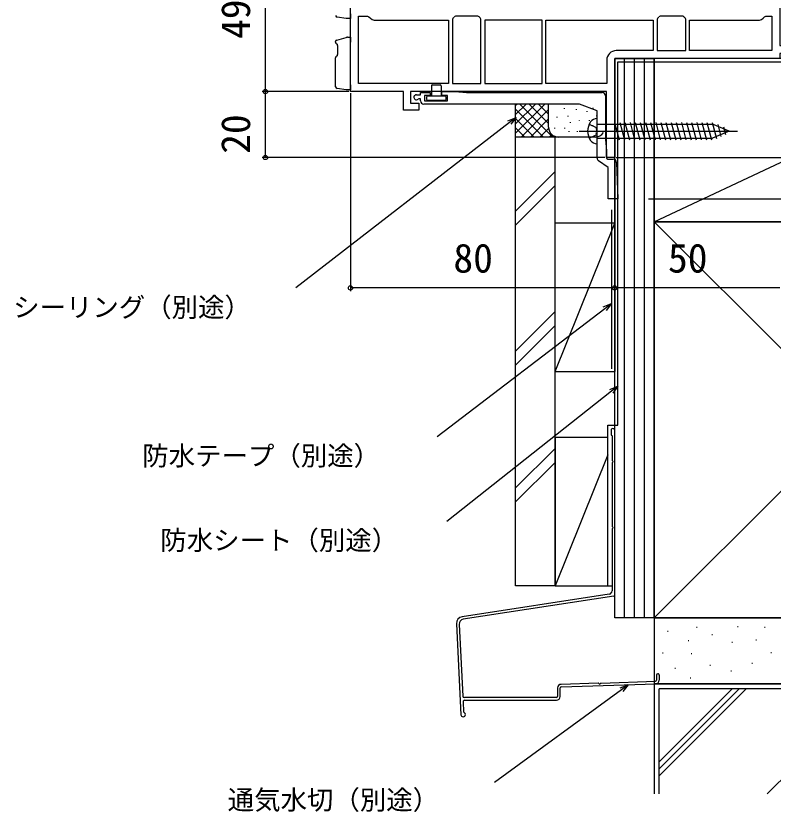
# Model space of a CAD drawing. Units: millimetres, scale not verified. Extents: x -525 to 525, y -783 to 779.
# Drawn here: x -29.4 to 199.8, y 99.8 to 341 of the extents above; entities that cross this region are included whole.
import ezdxf
from ezdxf.enums import TextEntityAlignment as Align

# ---------------------------------------------------------------- set-up
doc = ezdxf.new("R2010")
doc.units = ezdxf.units.MM
doc.header["$LTSCALE"] = 4
for name, color, linetype in [('0-2_YKK_11', 7, 'Continuous'), ('0-5_YKK_13', 4, 'Continuous'), ('0-7_YKK_D', 6, 'Continuous'), ('0-9_YSS_K', 3, 'Continuous'), ('0-A_YSS_KE', 3, 'Continuous')]:
    doc.layers.add(name, color=color, linetype=linetype)
doc.styles.add('ＭＳ ゴシック', font='')
doc.styles.get('ＭＳ ゴシック').set_extended_font_data('MS Gothic')

msp = doc.modelspace()

# ---------------------------------------------------------------- linework, layer by layer
at = {"layer": '0-2_YKK_11'}
for p, q in [((102.95, 340.411), (102.774, 340.029)), ((164.95, 340.411), (164.774, 340.029)), ((140.902, 314.322), (94.074, 314.322))]:
    msp.add_line(p, q, dxfattribs=at)
for points in [[(197.074, 367.122), (201.874, 367.122), (201.874, 332.122), (216.874, 332.122), (216.874, 328.122), (214.374, 328.122), (214.374, 329.622), (201.874, 329.622), (201.874, 328.122), (151.874, 328.122), (151.874, 298.122), (149.374, 298.122), (149.374, 318.122)], [(149.374, 318.122), (90.074, 318.122), (90.074, 314.622), (92.574, 314.622), (92.574, 312.522), (87.974, 312.522), (87.974, 318.122), (71.874, 318.122), (71.874, 365.922)], [(101.574, 320.522), (74.274, 320.522), (74.274, 340.922), (77.081, 340.922), (77.462, 340.745)], [(102.774, 340.029), (102.774, 320.522), (111.374, 320.522), (111.374, 340.029), (111.197, 340.411)], [(110.862, 340.745), (110.481, 340.922), (103.666, 340.922), (103.285, 340.745)], [(164.774, 340.029), (164.774, 330.522), (173.374, 330.522), (173.374, 340.029), (173.197, 340.411)], [(172.862, 340.745), (172.481, 340.922), (165.666, 340.922), (165.285, 340.745)], [(197.285, 340.745), (197.666, 340.922), (199.474, 340.922), (199.474, 330.522)], [(79.674, 339.722), (101.574, 339.722), (101.574, 320.522)], [(131.074, 339.722), (163.574, 339.722), (163.574, 330.522), (152.374, 330.522)], [(149.474, 327.622), (149.474, 320.522), (131.074, 320.522), (131.074, 339.722)], [(199.474, 330.522), (174.574, 330.522), (174.574, 339.722), (195.074, 339.722)], [(91.824, 317.122), (93.074, 317.122), (93.074, 317.822), (95.974, 317.822), (95.974, 316.922), (94.274, 316.922), (94.274, 315.322), (101.274, 315.322), (101.274, 316.922), (99.574, 316.922), (99.574, 318.122), (103.574, 318.122), (107.003, 317.822), (148.074, 317.822)], [(149.074, 316.822), (149.074, 303.551), (149.374, 300.122), (149.374, 297.913), (149.79, 297.622), (151.414, 297.622)], [(93.074, 315.322), (93.074, 315.922), (92.558, 315.922), (92.348, 315.836)], [(146.574, 297.953), (146.574, 312.322), (141.244, 314.261)], [(152.413, 296.663), (152.874, 285.622), (149.874, 285.622), (149.874, 295.122), (147, 297.134)]]:
    msp.add_lwpolyline(points, dxfattribs=at)
msp.add_lwpolyline([(112.574, 339.722), (112.574, 320.522), (129.874, 320.522), (129.874, 339.722)], close=True, dxfattribs=at)
for centre, radius, start, end in [((79.674, 342.622), 2.9, 220.32022, 270.00001), ((101.074, 342.622), 2.9, 310.32022, 319.67978), ((113.074, 342.622), 2.9, 220.32022, 229.67978), ((163.074, 342.622), 2.9, 310.32022, 319.67978), ((175.074, 342.622), 2.9, 220.32022, 229.67978), ((195.074, 342.622), 2.9, 269.99999, 319.67978), ((152.374, 327.622), 2.9, 90.00001, 179.99999), ((91.824, 316.372), 0.75, 90.00002, 314.41533), ((148.074, 316.822), 1, 0.00001, 89.99999), ((94.074, 315.322), 1, 180.00001, 269.99999), ((140.902, 313.322), 1, 70.00005, 90.00006), ((147.574, 297.953), 1, 180.00003, 235.00002), ((151.414, 296.622), 1, 2.38595, 90.00002)]:
    msp.add_arc(centre, radius, start, end, dxfattribs=at)
at = {"layer": '0-5_YKK_13'}
for p, q in [((70.554, 340.283), (67.805, 340.662)), ((70.844, 340.243), (70.554, 340.283)), ((71.874, 340.222), (70.904, 340.239)), ((71.874, 341.722), (71.874, 340.222)), ((67.374, 333.111), (67.374, 333.243)), ((67.738, 333.724), (70.556, 334.515)), ((70.556, 334.515), (70.812, 334.587)), ((71.874, 320.122), (71.874, 333.122)), ((67.959, 332.122), (67.959, 329.34)), ((67.374, 319.558), (67.374, 328.345)), ((67.736, 328.825), (67.778, 328.837)), ((70.554, 318.683), (67.805, 319.062)), ((70.844, 318.643), (70.554, 318.683)), ((71.874, 318.622), (70.904, 318.639)), ((71.874, 320.122), (71.874, 318.622)), ((96.374, 319.822), (96.374, 316.722)), ((96.674, 320.122), (99.074, 320.122)), ((99.374, 319.822), (99.374, 316.722)), ((94.874, 316.422), (94.874, 315.822)), ((100.574, 316.722), (95.174, 316.722)), ((100.874, 315.822), (100.874, 316.422)), ((95.174, 315.522), (100.574, 315.522)), ((146.574, 302.322), (146.574, 309.922)), ((144.182, 308.272), (146.301, 307.215)), ((146.574, 306.122), (146.301, 307.215)), ((146.574, 308.222), (181.504, 308.222)), ((151.872, 308.722), (153.266, 303.522)), ((153.425, 308.722), (154.819, 303.522)), ((154.978, 308.722), (156.371, 303.522)), ((156.531, 308.722), (157.924, 303.522)), ((158.084, 308.722), (159.477, 303.522)), ((159.637, 308.722), (161.03, 303.522)), ((161.19, 308.722), (162.583, 303.522)), ((162.743, 308.722), (164.136, 303.522)), ((164.296, 308.722), (165.689, 303.522)), ((165.849, 308.722), (167.242, 303.522)), ((167.401, 308.722), (168.795, 303.522)), ((168.954, 308.722), (170.348, 303.522)), ((170.507, 308.722), (171.901, 303.522)), ((172.06, 308.722), (173.453, 303.522)), ((173.613, 308.722), (175.006, 303.522)), ((175.166, 308.722), (176.559, 303.522)), ((176.719, 308.722), (178.112, 303.522)), ((178.272, 308.722), (179.665, 303.522)), ((179.825, 308.722), (181.218, 303.522)), ((181.378, 308.722), (182.667, 303.908)), ((186.574, 306.122), (181.504, 308.222)), ((183.08, 308.164), (184.065, 304.487)), ((184.827, 307.441), (185.463, 305.066)), ((141.174, 306.122), (189.074, 306.122)), ((144.182, 303.972), (146.301, 305.028)), ((146.574, 306.122), (146.301, 305.028)), ((146.574, 304.022), (181.504, 304.022)), ((186.574, 306.122), (181.504, 304.022))]:
    msp.add_line(p, q, dxfattribs=at)
msp.add_lwpolyline([(70.938, 334.605), (71.874, 334.622), (71.874, 333.122)], dxfattribs=at)
for centre, radius, start, end in [((67.874, 341.158), 0.5, 180, 262.15041), ((70.912, 340.739), 0.5, 262.15041, 269), ((67.874, 333.243), 0.5, 105.68026, 180), ((67.874, 333.111), 0.5, 180, 258.04071), ((70.947, 334.106), 0.5, 91, 105.68026), ((67.379, 332.189), 0.584, 353.42561, 47.95634), ((67.874, 328.345), 0.5, 105.94474, 180), ((67.311, 329.295), 0.65, 314.79991, 3.92106), ((67.874, 319.558), 0.5, 180, 262.15041), ((70.912, 319.139), 0.5, 262.15041, 269), ((96.674, 319.822), 0.3, 90, 180), ((99.074, 319.822), 0.3, 0, 90), ((95.174, 316.422), 0.3, 90, 180), ((100.574, 316.422), 0.3, 0, 90), ((95.174, 315.822), 0.3, 180, 270), ((100.574, 315.822), 0.3, 270, 0), ((148.474, 306.122), 4.8, 144.29996, 215.70004), ((146.525, 307.522), 2.4, 88.83014, 144.29996), ((146.525, 304.721), 2.4, 215.70004, 271.16986)]:
    msp.add_arc(centre, radius, start, end, dxfattribs=at)
at = {"layer": '0-7_YKK_D'}
for p, q in [((46.124, 318.122), (46.124, 367.12)), ((71.374, 318.122), (45.124, 318.122)), ((71.374, 318.122), (45.124, 318.122)), ((46.124, 298.122), (46.124, 318.122)), ((71.874, 317.622), (71.874, 257.622)), ((148.874, 298.122), (45.124, 298.122)), ((151.874, 297.622), (151.874, 257.622)), ((151.874, 297.622), (151.874, 257.622)), ((152.374, 298.122), (362.374, 298.122)), ((160.874, 298.122), (362.374, 298.122)), ((162.09, 285.622), (362.374, 285.622)), ((151.874, 258.622), (71.874, 258.622)), ((201.874, 258.622), (151.874, 258.622))]:
    msp.add_line(p, q, dxfattribs=at)
for points in [[(122.005, 310.302), (119.99, 308.74), (55.325, 258.622)], [(119.571, 309.28), (122.005, 310.302), (120.408, 308.2)], [(150.873, 253.855), (148.849, 252.304), (98.159, 213.48)], [(148.434, 252.847), (150.873, 253.855), (149.265, 251.762)], [(152.873, 228.889), (150.874, 227.306), (101.03, 187.865)], [(150.45, 227.842), (152.873, 228.889), (151.298, 226.77)], [(155.988, 138.369), (153.93, 136.863), (115.524, 108.746)], [(153.527, 137.414), (155.988, 138.369), (154.334, 136.311)]]:
    msp.add_lwpolyline(points, dxfattribs=at)
for centre in [(46.124, 318.122), (46.124, 318.122), (46.124, 298.122), (71.874, 258.622), (151.874, 258.622), (151.874, 258.622)]:
    msp.add_circle(centre, 0.637, dxfattribs=at)
at = {"layer": '0-9_YSS_K'}
for p, q in [((151.874, 328.122), (163.874, 328.122)), ((151.874, 158.622), (151.874, 328.122)), ((154.874, 158.622), (154.874, 328.122)), ((157.874, 158.622), (157.874, 328.122)), ((160.874, 158.622), (160.874, 328.122)), ((160.874, 158.622), (160.874, 328.122)), ((163.874, 278.622), (268.874, 328.122)), ((163.874, 158.622), (163.874, 328.122)), ((121.874, 304.322), (121.874, 314.322)), ((121.874, 305.464), (130.731, 314.322)), ((121.874, 308.292), (127.903, 314.322)), ((121.874, 311.121), (125.075, 314.322)), ((121.874, 313.949), (122.246, 314.322)), ((123.187, 314.322), (133.187, 304.322)), ((126.016, 314.322), (131.874, 308.464)), ((128.844, 314.322), (131.874, 311.292)), ((131.673, 314.322), (131.874, 314.121)), ((131.874, 307.322), (131.874, 314.322)), ((121.874, 312.807), (130.359, 304.322)), ((123.56, 304.322), (131.874, 312.635)), ((136.629, 313.106), (136.629, 312.906)), ((140.222, 312.802), (140.222, 312.602)), ((143.439, 312.134), (143.439, 311.934)), ((145.288, 313.218), (145.288, 313.018)), ((121.874, 309.979), (127.53, 304.322)), ((126.388, 304.322), (131.874, 309.807)), ((134.369, 310.465), (134.369, 310.265)), ((137.716, 310.799), (137.716, 310.599)), ((141.168, 309.399), (141.168, 309.199)), ((144.107, 309.463), (144.107, 309.263)), ((146.375, 310.911), (146.375, 310.711)), ((121.874, 307.15), (124.702, 304.322)), ((129.217, 304.322), (131.891, 306.996)), ((133.701, 307.127), (133.701, 306.927)), ((136.714, 307.127), (136.714, 306.927)), ((138.375, 308.796), (138.375, 308.596)), ((145.12, 307.932), (145.12, 307.732)), ((134.874, 304.322), (121.874, 304.322)), ((132.045, 304.322), (132.84, 305.116)), ((146.224, 304.322), (134.874, 304.322)), ((138.041, 306.125), (138.041, 305.925)), ((140.556, 306.125), (140.556, 305.925)), ((143.937, 306.125), (143.937, 305.925)), ((146.206, 305.625), (146.206, 305.425)), ((133.874, 293.853), (121.874, 281.853)), ((121.874, 277.61), (133.874, 289.61)), ((133.874, 233.26), (133.874, 278.26)), ((151.874, 278.26), (133.874, 278.26)), ((133.874, 233.26), (151.874, 278.26)), ((151.874, 278.26), (151.874, 233.26)), ((163.874, 158.622), (283.874, 278.622)), ((163.874, 278.622), (283.874, 158.622)), ((133.874, 251.426), (121.874, 239.426)), ((133.874, 247.184), (121.874, 235.184)), ((133.874, 233.26), (151.874, 233.26)), ((133.874, 210), (121.874, 198)), ((149.773, 208.056), (133.874, 168.307)), ((133.874, 205.757), (121.874, 193.757)), ((133.874, 168.307), (151.074, 168.307)), ((163.874, 158.622), (151.874, 158.622)), ((167.906, 154.576), (168.106, 154.576)), ((176.623, 155.862), (176.823, 155.862)), ((189.056, 156.005), (189.256, 156.005)), ((197.201, 155.862), (197.401, 155.862)), ((181.339, 153.576), (181.539, 153.576)), ((194.629, 152.004), (194.829, 152.004)), ((174.087, 151.804), (174.287, 151.804)), ((187.36, 151.227), (187.56, 151.227)), ((166.334, 148.003), (166.534, 148.003)), ((175.051, 147.86), (175.251, 147.86)), ((199.202, 148.145), (199.402, 148.145)), ((193.42, 144.879), (193.62, 144.879)), ((170.048, 143.437), (170.248, 143.437)), ((180.724, 144.302), (180.924, 144.302)), ((187.055, 142.572), (187.255, 142.572)), ((174.765, 140.429), (174.965, 140.429)), ((165.374, 105.296), (165.374, 137.122)), ((282.374, 137.122), (165.374, 137.122)), ((165.374, 110.78), (191.716, 137.122)), ((165.374, 112.901), (189.594, 137.122)), ((165.374, 115.022), (187.473, 137.122)), ((229.899, 137.122), (198.074, 105.296))]:
    msp.add_line(p, q, dxfattribs=at)
msp.add_lwpolyline([(149.773, 213.307), (133.874, 213.307), (133.874, 168.307), (151.074, 168.307)], dxfattribs=at)
for centre, start, end in [((134.874, 307.322), 180, 270), ((145.974, 307.322), 270, 326.44238)]:
    msp.add_arc(centre, 3, start, end, dxfattribs=at)
at = {"layer": '0-A_YSS_KE'}
for p, q in [((152.873, 327.122), (241.874, 327.122)), ((152.873, 217), (152.873, 327.122)), ((121.874, 168.308), (121.874, 304.322)), ((150.873, 282.322), (150.873, 234.122)), ((163.874, 241.122), (163.874, 196.122)), ((149.773, 217), (152.873, 217)), ((149.773, 168.35), (149.773, 217)), ((150.773, 215.417), (150.773, 214.167)), ((151.873, 165.539), (151.873, 215.417)), ((151.073, 213.78), (151.073, 206.426)), ((151.073, 205.509), (151.073, 186.426)), ((163.874, 196.122), (163.874, 124.122)), ((151.073, 185.509), (151.073, 166.824)), ((133.874, 168.308), (121.874, 168.308)), ((150.226, 165.836), (105.655, 158.943)), ((151.619, 165.242), (106.045, 158.194)), ((103.963, 156.866), (105.342, 129.285)), ((104.776, 156.636), (105.86, 134.957)), ((164.573, 141.282), (164.573, 139.746)), ((165.373, 141.282), (165.373, 139.746)), ((146.89, 138.866), (135.636, 138.491)), ((135.663, 137.692), (164.31, 138.646)), ((147.796, 138.896), (164.283, 139.446)), ((163.874, 138.622), (163.874, 105.296)), ((283.874, 138.622), (163.874, 138.622)), ((134.573, 137.392), (134.573, 134.782)), ((135.373, 134.782), (135.373, 137.392)), ((105.95, 133.157), (106.099, 130.175)), ((134.273, 134.482), (106.359, 134.482)), ((106.449, 133.682), (134.273, 133.682)), ((106.023, 128.667), (105.991, 128.667)), ((163.874, 124.122), (163.874, 105.296))]:
    msp.add_line(p, q, dxfattribs=at)
for points in [[(163.874, 328.122), (163.874, 278.622), (268.874, 278.622)], [(268.874, 278.622), (268.874, 328.122), (163.874, 328.122)], [(133.874, 168.308), (133.874, 304.322), (121.874, 304.322)], [(163.874, 241.122), (163.874, 196.122), (163.874, 105.296)]]:
    msp.add_lwpolyline(points, dxfattribs=at)
for points in [[(283.874, 158.622), (283.874, 278.622), (163.874, 278.622), (163.874, 158.622)], [(283.874, 138.622), (283.874, 158.622), (163.874, 158.622), (163.874, 138.622)]]:
    msp.add_lwpolyline(points, close=True, dxfattribs=at)
for centre, radius, start, end in [((151.323, 215.417), 0.55, 359.99998, 180.00167), ((150.973, 214.167), 0.2, 179.99694, 255.51968), ((150.873, 213.78), 0.2, 360, 75.52165), ((151.273, 206.426), 0.2, 180.00003, 246.42147), ((151.273, 205.509), 0.2, 113.57855, 179.99998), ((151.073, 205.967), 0.3, 293.57987, 66.42007), ((151.273, 186.426), 0.2, 180.00003, 246.42147), ((151.073, 185.967), 0.3, 293.57987, 66.42007), ((151.273, 185.509), 0.2, 113.57855, 179.99998), ((150.073, 166.824), 1, 278.79177, 359.99996), ((151.573, 165.539), 0.3, 278.79177, 0.00003), ((105.961, 156.966), 2, 98.79177, 182.86244), ((106.274, 156.711), 1.5, 98.79177, 182.86244), ((164.973, 141.282), 0.4, 90.00009, 180), ((164.973, 141.282), 0.4, 0, 90.00009), ((135.673, 137.392), 1.1, 91.90925, 180), ((135.673, 137.392), 0.3, 91.90925, 180), ((146.887, 138.666), 0.2, 25.49733, 91.91915), ((147.338, 138.881), 0.3, 205.49733, 338.34097), ((147.803, 138.697), 0.2, 91.91915, 158.34097), ((164.273, 139.746), 0.3, 271.90925, 0), ((164.273, 139.746), 1.1, 271.90925, 0), ((106.359, 134.982), 0.5, 182.86244, 270.00009), ((106.449, 133.182), 0.5, 90.00009, 182.86244), ((134.273, 134.782), 1.1, 270, 360), ((134.273, 134.782), 0.3, 270, 360), ((105.991, 129.317), 0.65, 182.86244, 270), ((106.023, 129.317), 0.65, 270, 0.00003), ((106.398, 130.19), 0.3, 182.86244, 246.73494), ((106.023, 129.317), 0.65, 0.00003, 66.73494)]:
    msp.add_arc(centre, radius, start, end, dxfattribs=at)

# ---------------------------------------------------------------- texts
at = {"layer": '0-7_YKK_D', "style": 'ＭＳ ゴシック'}
for s, p in [('49', (44.124, 334.064)), ('20', (44.124, 299.258))]:
    msp.add_text(s, height=8.798, rotation=90, dxfattribs=at).set_placement(p, align=Align.BOTTOM_LEFT)
for s, height, p in [('80', 8.798, (103.044, 260.622)), ('50', 8.798, (168.01, 260.622)), ('シーリング（別途）', 5.865, (-30.266, 248.076)), ('防水テープ（別途）', 5.865, (8.841, 203.071)), ('防水シート（別途）', 5.865, (14.303, 177.456)), ('通気水切（別途）', 5.865, (34.706, 98.791))]:
    msp.add_text(s, height=height, dxfattribs=at).set_placement(p, align=Align.BOTTOM_LEFT)

doc.saveas('drawing.dxf')
